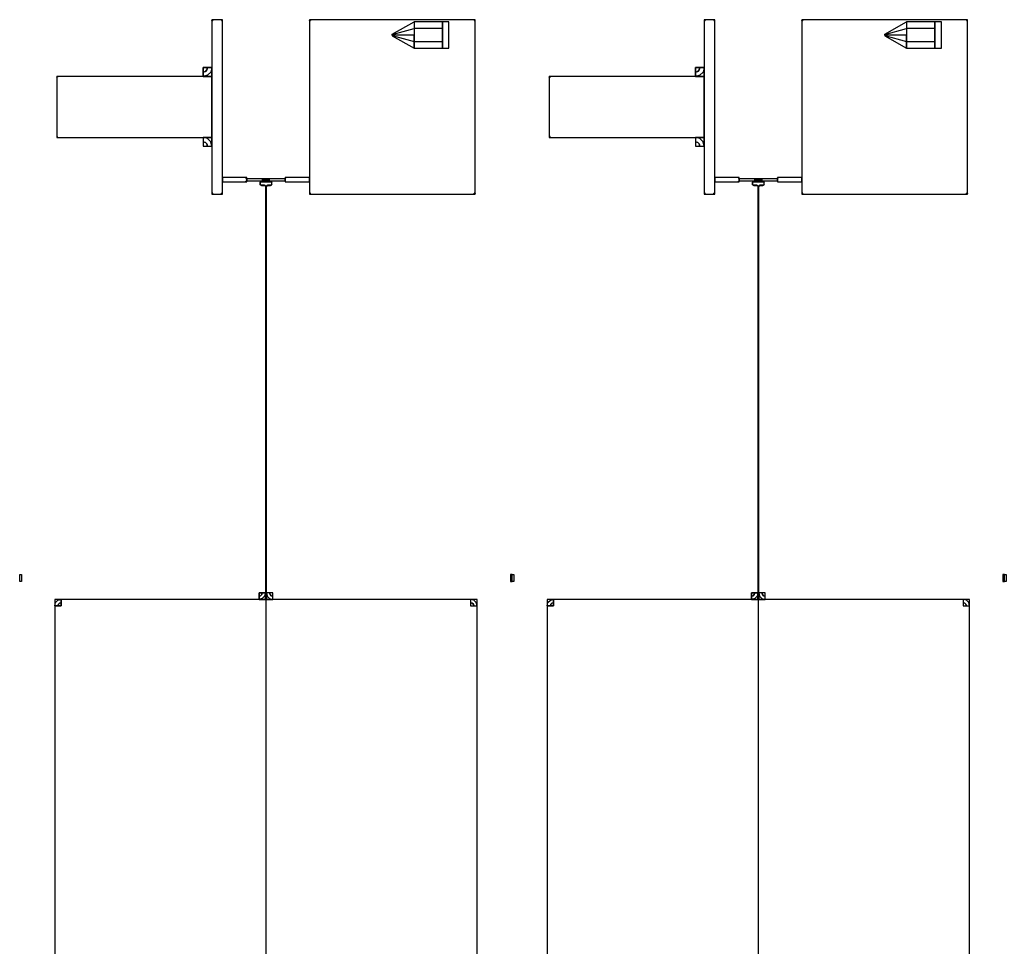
# Model space of a CAD drawing. Extents: x -50899 to 50899, y -48295 to 50898.
# Drawn here: x -36725 to -25405, y 13082 to 23726 of the extents above; entities that cross this region are included whole.
import ezdxf

# ---------------------------------------------------------------- set-up
doc = ezdxf.new("R2010")
doc.units = 0
doc.layers.add('GAP', color=1, linetype='continuous')
doc.layers.add('PIN', color=3, linetype='continuous')

# ---------------------------------------------------------------- blocks, each defined once
blk = doc.blocks.new('C1A')
at = {"layer": 'GAP'}
for points in [[(-100, 41431), (-100, 41511), (-80, 41511), (-80, 41431), (-100, 41431)], [(5550, 41431), (5550, 41511), (5530, 41511), (5530, 41431), (5550, 41431)]]:
    blk.add_lwpolyline(points, dxfattribs=at)
blk = doc.blocks.new('C1AGAP')
for points in [[(2225, 47876), (2105, 47876), (2105, 45876), (2225, 45876), (2225, 47876)], [(2105, 47876), (2105, 47866), (2115, 47866), (2115, 47876), (2105, 47876)], [(2105, 47866), (2106, 47871), (2110, 47875), (2115, 47876), (2115, 47871), (2112, 47870), (2111, 47868), (2110, 47866), (2105, 47866)], [(2110, 47866), (2111, 47868), (2112, 47870), (2115, 47871), (2115, 47866), (2115, 47866), (2115, 47866), (2115, 47866), (2110, 47866)], [(2215, 47876), (2215, 47866), (2225, 47866), (2225, 47876), (2215, 47876)], [(2225, 47866), (2224, 47871), (2220, 47875), (2215, 47876), (2215, 47871), (2218, 47870), (2219, 47868), (2220, 47866), (2225, 47866)], [(2220, 47866), (2219, 47868), (2218, 47870), (2215, 47871), (2215, 47866), (2215, 47866), (2215, 47866), (2215, 47866), (2220, 47866)], [(3225, 45876), (5125, 45876), (5125, 47876), (3225, 47876), (3225, 45876)], [(3225, 47876), (3225, 47866), (3235, 47866), (3235, 47876), (3225, 47876)], [(3225, 47866), (3226, 47871), (3230, 47875), (3235, 47876), (3235, 47871), (3232, 47870), (3231, 47868), (3230, 47866), (3225, 47866)], [(3230, 47866), (3231, 47868), (3232, 47870), (3235, 47871), (3235, 47866), (3235, 47866), (3235, 47866), (3235, 47866), (3230, 47866)], [(4425, 47700), (4175, 47700), (4175, 47710), (4425, 47850), (4425, 47700)], [(4425, 47700), (4175, 47700), (4175, 47710), (4425, 47850), (4425, 47700)], [(4750, 47850), (4425, 47850), (4425, 47550), (4750, 47550), (4750, 47850)], [(4750, 47850), (4425, 47850), (4425, 47550), (4750, 47550), (4750, 47850)], [(4825, 47850), (4750, 47850), (4750, 47550), (4825, 47550), (4825, 47850)], [(4825, 47850), (4750, 47850), (4750, 47550), (4825, 47550), (4825, 47850)], [(5115, 47876), (5115, 47866), (5125, 47866), (5125, 47876), (5115, 47876)], [(5125, 47866), (5124, 47871), (5120, 47875), (5115, 47876), (5115, 47871), (5118, 47870), (5119, 47868), (5120, 47866), (5125, 47866)], [(5120, 47866), (5119, 47868), (5118, 47870), (5115, 47871), (5115, 47866), (5115, 47866), (5115, 47866), (5115, 47866), (5120, 47866)], [(4425, 47700), (4175, 47700), (4175, 47690), (4425, 47550), (4425, 47700)], [(4425, 47700), (4175, 47700), (4175, 47690), (4425, 47550), (4425, 47700)], [(2105, 47226), (2105, 47326), (2005, 47326), (2005, 47226), (2105, 47226)], [(2105, 47326), (2092, 47276), (2055, 47239), (2005, 47226), (2005, 47276), (2030, 47283), (2048, 47301), (2055, 47326), (2105, 47326)], [(2055, 47326), (2048, 47301), (2030, 47283), (2005, 47276), (2005, 47326), (2005, 47326), (2005, 47326), (2005, 47326), (2055, 47326)], [(2105, 47226), (325, 47226), (325, 46526), (2105, 46526), (2105, 47226)], [(325, 47226), (325, 47216), (335, 47216), (335, 47226), (325, 47226)], [(325, 47216), (326, 47221), (330, 47225), (335, 47226), (335, 47221), (332, 47220), (331, 47218), (330, 47216), (325, 47216)], [(330, 47216), (331, 47218), (332, 47220), (335, 47221), (335, 47216), (335, 47216), (335, 47216), (335, 47216), (330, 47216)], [(335, 46526), (335, 46536), (325, 46536), (325, 46526), (335, 46526)], [(325, 46536), (326, 46531), (330, 46527), (335, 46526), (335, 46531), (332, 46532), (331, 46534), (330, 46536), (325, 46536)], [(330, 46536), (331, 46534), (332, 46532), (335, 46531), (335, 46536), (335, 46536), (335, 46536), (335, 46536), (330, 46536)], [(2005, 46526), (2005, 46426), (2105, 46426), (2105, 46526), (2005, 46526)], [(2105, 46426), (2092, 46476), (2055, 46513), (2005, 46526), (2005, 46476), (2030, 46469), (2048, 46451), (2055, 46426), (2105, 46426)], [(2055, 46426), (2048, 46451), (2030, 46469), (2005, 46476), (2005, 46426), (2005, 46426), (2005, 46426), (2005, 46426), (2055, 46426)], [(2230, 46064), (2230, 46069), (2225, 46069), (2225, 46064), (2230, 46064)], [(2225, 46069), (2226, 46066), (2228, 46065), (2230, 46064), (2230, 46066), (2229, 46067), (2228, 46068), (2228, 46069), (2225, 46069)], [(2506, 46064), (2225, 46064), (2225, 46014), (2506, 46014), (2506, 46064)], [(2225, 46014), (2225, 46009), (2230, 46009), (2230, 46014), (2225, 46014)], [(2225, 46009), (2226, 46012), (2228, 46013), (2230, 46014), (2230, 46012), (2229, 46011), (2228, 46010), (2228, 46009), (2225, 46009)], [(2228, 46069), (2228, 46068), (2229, 46067), (2230, 46066), (2230, 46069), (2230, 46069), (2230, 46069), (2230, 46069), (2228, 46069)], [(2228, 46009), (2228, 46010), (2229, 46011), (2230, 46012), (2230, 46009), (2230, 46009), (2230, 46009), (2230, 46009), (2228, 46009)], [(2496, 46064), (2496, 46054), (2506, 46054), (2506, 46064), (2496, 46064)], [(2506, 46054), (2504, 46059), (2500, 46063), (2496, 46064), (2496, 46059), (2498, 46058), (2500, 46056), (2500, 46054), (2506, 46054)], [(2500, 46054), (2500, 46056), (2498, 46058), (2496, 46059), (2496, 46054), (2496, 46054), (2496, 46054), (2496, 46054), (2500, 46054)], [(2506, 46014), (2506, 46024), (2496, 46024), (2496, 46014), (2506, 46014)], [(2506, 46024), (2504, 46019), (2500, 46015), (2496, 46014), (2496, 46019), (2498, 46020), (2500, 46022), (2500, 46024), (2506, 46024)], [(2500, 46024), (2500, 46022), (2498, 46020), (2496, 46019), (2496, 46024), (2496, 46024), (2496, 46024), (2496, 46024), (2500, 46024)], [(2510, 46050), (2510, 46055), (2506, 46055), (2506, 46050), (2510, 46050)], [(2506, 46055), (2506, 46052), (2508, 46051), (2510, 46050), (2510, 46052), (2509, 46053), (2508, 46054), (2508, 46055), (2506, 46055)], [(2706, 46050), (2506, 46050), (2506, 46028), (2706, 46028), (2706, 46050)], [(2506, 46028), (2506, 46023), (2510, 46023), (2510, 46028), (2506, 46028)], [(2506, 46023), (2506, 46026), (2508, 46027), (2510, 46028), (2510, 46026), (2509, 46025), (2508, 46024), (2508, 46023), (2506, 46023)], [(2508, 46055), (2508, 46054), (2509, 46053), (2510, 46052), (2510, 46055), (2510, 46055), (2510, 46055), (2510, 46055), (2508, 46055)], [(2508, 46023), (2508, 46024), (2509, 46025), (2510, 46026), (2510, 46023), (2510, 46023), (2510, 46023), (2510, 46023), (2508, 46023)], [(2657, 46003), (2659, 46012), (2665, 46018), (2674, 46020), (2674, 46018), (2666, 46016), (2661, 46011), (2659, 46003), (2657, 46003)], [(2660, 45990), (2660, 46003), (2657, 46003), (2657, 45990), (2660, 45990)], [(2674, 45974), (2665, 45976), (2659, 45982), (2657, 45990), (2659, 45990), (2661, 45983), (2666, 45977), (2674, 45975), (2674, 45974)], [(2659, 46003), (2661, 46011), (2666, 46016), (2674, 46018), (2674, 46017), (2667, 46015), (2662, 46010), (2660, 46003), (2659, 46003)], [(2674, 45975), (2666, 45977), (2661, 45983), (2659, 45990), (2660, 45990), (2662, 45984), (2667, 45979), (2674, 45977), (2674, 45975)], [(2674, 46017), (2777, 46017), (2777, 46020), (2674, 46020), (2674, 46017)], [(2707, 45977), (2674, 45977), (2674, 45974), (2707, 45974), (2707, 45977)], [(2686, 46050), (2686, 46028), (2685, 46028), (2685, 46050), (2686, 46050)], [(2686, 46050), (2686, 46050), (2764, 46050), (2764, 46050), (2686, 46050)], [(2686, 46028), (2686, 46028), (2764, 46028), (2764, 46028), (2686, 46028)], [(2700, 46046), (2696, 46046), (2696, 46032), (2700, 46032), (2700, 46046)], [(2706, 46042), (2700, 46042), (2700, 46036), (2706, 46036), (2706, 46042)], [(2724, 45960), (2721, 45969), (2715, 45975), (2707, 45977), (2707, 45975), (2715, 45973), (2720, 45968), (2722, 45960), (2724, 45960)], [(2722, 45960), (2720, 45968), (2715, 45973), (2707, 45975), (2707, 45974), (2714, 45972), (2719, 45967), (2721, 45960), (2722, 45960)], [(2709, 46046), (2709, 46046), (2741, 46046), (2741, 46046), (2709, 46046)], [(2710, 46046), (2710, 46032), (2709, 46032), (2709, 46046), (2710, 46046)], [(2709, 46032), (2709, 46032), (2741, 46032), (2741, 46032), (2709, 46032)], [(2721, 46050), (2721, 46050), (2729, 46050), (2729, 46050), (2721, 46050)], [(2721, 46050), (2723, 46050), (2723, 46050), (2721, 46050), (2721, 46050)], [(2721, 46046), (2721, 46046), (2729, 46046), (2729, 46046), (2721, 46046)], [(2721, 46046), (2723, 46046), (2723, 46046), (2721, 46046), (2721, 46046)], [(2721, 46032), (2721, 46032), (2729, 46032), (2729, 46032), (2721, 46032)], [(2721, 46032), (2723, 46032), (2723, 46032), (2721, 46032), (2721, 46032)], [(2721, 46028), (2721, 46028), (2729, 46028), (2729, 46028), (2721, 46028)], [(2721, 46028), (2723, 46028), (2723, 46028), (2721, 46028), (2721, 46028)], [(2730, 41225), (2730, 45960), (2721, 45960), (2721, 41225), (2730, 41225)], [(2723, 46050), (2726, 46048), (2726, 46049), (2723, 46050), (2723, 46050)], [(2723, 46046), (2726, 46048), (2726, 46047), (2723, 46046), (2723, 46046)], [(2723, 46032), (2726, 46030), (2726, 46031), (2723, 46032), (2723, 46032)], [(2723, 46028), (2726, 46030), (2726, 46029), (2723, 46028), (2723, 46028)], [(2726, 46048), (2727, 46048), (2727, 46049), (2726, 46049), (2726, 46048)], [(2726, 46048), (2727, 46048), (2727, 46047), (2726, 46047), (2726, 46048)], [(2726, 46030), (2727, 46030), (2727, 46031), (2726, 46031), (2726, 46030)], [(2726, 46030), (2727, 46030), (2727, 46029), (2726, 46029), (2726, 46030)], [(2727, 46049), (2729, 46050), (2729, 46050), (2727, 46049), (2727, 46049)], [(2727, 46047), (2727, 46047), (2727, 46049), (2727, 46049), (2727, 46047)], [(2727, 46047), (2729, 46046), (2729, 46046), (2727, 46047), (2727, 46047)], [(2727, 46031), (2729, 46032), (2729, 46032), (2727, 46031), (2727, 46031)], [(2727, 46029), (2727, 46029), (2727, 46031), (2727, 46031), (2727, 46029)], [(2727, 46029), (2729, 46028), (2729, 46028), (2727, 46029), (2727, 46029)], [(2727, 45960), (2729, 45969), (2735, 45975), (2743, 45977), (2743, 45975), (2736, 45973), (2730, 45968), (2728, 45960), (2727, 45960)], [(2728, 45960), (2730, 45968), (2736, 45973), (2743, 45975), (2743, 45974), (2736, 45972), (2731, 45967), (2730, 45960), (2728, 45960)], [(2740, 46046), (2740, 46032), (2741, 46032), (2741, 46046), (2740, 46046)], [(2743, 45974), (2777, 45974), (2777, 45977), (2743, 45977), (2743, 45974)], [(2744, 46028), (2944, 46028), (2944, 46050), (2744, 46050), (2744, 46028)], [(2744, 46036), (2750, 46036), (2750, 46042), (2744, 46042), (2744, 46036)], [(2750, 46032), (2754, 46032), (2754, 46046), (2750, 46046), (2750, 46032)], [(2764, 46050), (2764, 46028), (2765, 46028), (2765, 46050), (2764, 46050)], [(2793, 46003), (2791, 46012), (2785, 46018), (2777, 46020), (2777, 46018), (2784, 46016), (2789, 46011), (2792, 46003), (2793, 46003)], [(2792, 46003), (2789, 46011), (2784, 46016), (2777, 46018), (2777, 46017), (2783, 46015), (2788, 46010), (2790, 46003), (2792, 46003)], [(2777, 45974), (2785, 45976), (2791, 45982), (2793, 45990), (2792, 45990), (2789, 45983), (2784, 45977), (2777, 45975), (2777, 45974)], [(2777, 45975), (2784, 45977), (2789, 45983), (2792, 45990), (2790, 45990), (2788, 45984), (2783, 45979), (2777, 45977), (2777, 45975)], [(2793, 45990), (2793, 46003), (2790, 46003), (2790, 45990), (2793, 45990)], [(2944, 46050), (2944, 46055), (2940, 46055), (2940, 46050), (2944, 46050)], [(2944, 46055), (2944, 46052), (2942, 46051), (2940, 46050), (2940, 46052), (2941, 46053), (2942, 46054), (2942, 46055), (2944, 46055)], [(2942, 46055), (2942, 46054), (2941, 46053), (2940, 46052), (2940, 46055), (2940, 46055), (2940, 46055), (2940, 46055), (2942, 46055)], [(2940, 46028), (2940, 46023), (2944, 46023), (2944, 46028), (2940, 46028)], [(2944, 46023), (2944, 46026), (2942, 46027), (2940, 46028), (2940, 46026), (2941, 46025), (2942, 46024), (2942, 46023), (2944, 46023)], [(2942, 46023), (2942, 46024), (2941, 46025), (2940, 46026), (2940, 46023), (2940, 46023), (2940, 46023), (2940, 46023), (2942, 46023)], [(2944, 46014), (3225, 46014), (3225, 46064), (2944, 46064), (2944, 46014)], [(2944, 46064), (2944, 46059), (2950, 46059), (2950, 46064), (2944, 46064)], [(2944, 46059), (2945, 46062), (2947, 46063), (2950, 46064), (2950, 46062), (2948, 46061), (2947, 46060), (2947, 46059), (2944, 46059)], [(2950, 46014), (2950, 46019), (2944, 46019), (2944, 46014), (2950, 46014)], [(2944, 46019), (2945, 46016), (2947, 46015), (2950, 46014), (2950, 46016), (2948, 46017), (2947, 46018), (2947, 46019), (2944, 46019)], [(2947, 46059), (2947, 46060), (2948, 46061), (2950, 46062), (2950, 46059), (2950, 46059), (2950, 46059), (2950, 46059), (2947, 46059)], [(2947, 46019), (2947, 46018), (2948, 46017), (2950, 46016), (2950, 46019), (2950, 46019), (2950, 46019), (2950, 46019), (2947, 46019)], [(3225, 46064), (3225, 46069), (3220, 46069), (3220, 46064), (3225, 46064)], [(3225, 46069), (3224, 46066), (3222, 46065), (3220, 46064), (3220, 46066), (3221, 46067), (3222, 46068), (3222, 46069), (3225, 46069)], [(3222, 46069), (3222, 46068), (3221, 46067), (3220, 46066), (3220, 46069), (3220, 46069), (3220, 46069), (3220, 46069), (3222, 46069)], [(3220, 46014), (3220, 46009), (3225, 46009), (3225, 46014), (3220, 46014)], [(3225, 46009), (3224, 46012), (3222, 46013), (3220, 46014), (3220, 46012), (3221, 46011), (3222, 46010), (3222, 46009), (3225, 46009)], [(3222, 46009), (3222, 46010), (3221, 46011), (3220, 46012), (3220, 46009), (3220, 46009), (3220, 46009), (3220, 46009), (3222, 46009)], [(2115, 45876), (2115, 45886), (2105, 45886), (2105, 45876), (2115, 45876)], [(2105, 45886), (2106, 45881), (2110, 45877), (2115, 45876), (2115, 45881), (2112, 45882), (2111, 45884), (2110, 45886), (2105, 45886)], [(2110, 45886), (2111, 45884), (2112, 45882), (2115, 45881), (2115, 45886), (2115, 45886), (2115, 45886), (2115, 45886), (2110, 45886)], [(2225, 45876), (2225, 45886), (2215, 45886), (2215, 45876), (2225, 45876)], [(2225, 45886), (2224, 45881), (2220, 45877), (2215, 45876), (2215, 45881), (2218, 45882), (2219, 45884), (2220, 45886), (2225, 45886)], [(2220, 45886), (2219, 45884), (2218, 45882), (2215, 45881), (2215, 45886), (2215, 45886), (2215, 45886), (2215, 45886), (2220, 45886)], [(3235, 45876), (3235, 45886), (3225, 45886), (3225, 45876), (3235, 45876)], [(3225, 45886), (3226, 45881), (3230, 45877), (3235, 45876), (3235, 45881), (3232, 45882), (3231, 45884), (3230, 45886), (3225, 45886)], [(3230, 45886), (3231, 45884), (3232, 45882), (3235, 45881), (3235, 45886), (3235, 45886), (3235, 45886), (3235, 45886), (3230, 45886)], [(5125, 45876), (5125, 45886), (5115, 45886), (5115, 45876), (5125, 45876)], [(5125, 45886), (5124, 45881), (5120, 45877), (5115, 45876), (5115, 45881), (5118, 45882), (5119, 45884), (5120, 45886), (5125, 45886)], [(5120, 45886), (5119, 45884), (5118, 45882), (5115, 45881), (5115, 45886), (5115, 45886), (5115, 45886), (5115, 45886), (5120, 45886)], [(5149, 35125), (5149, 41225), (301, 41225), (301, 35125), (5149, 35125)], [(301, 41225), (301, 41150), (376, 41150), (376, 41225), (301, 41225)], [(301, 41150), (311, 41187), (339, 41215), (376, 41225), (376, 41187), (357, 41182), (344, 41168), (339, 41150), (301, 41150)], [(2721, 41225), (2721, 41300), (2646, 41300), (2646, 41225), (2721, 41225)], [(2721, 41300), (2710, 41262), (2683, 41235), (2646, 41225), (2646, 41262), (2664, 41267), (2678, 41281), (2683, 41300), (2721, 41300)], [(2683, 41300), (2678, 41281), (2664, 41267), (2646, 41262), (2646, 41300), (2646, 41300), (2646, 41300), (2646, 41300), (2683, 41300)], [(2805, 41225), (2805, 41300), (2730, 41300), (2730, 41225), (2805, 41225)], [(2730, 41300), (2740, 41262), (2767, 41235), (2805, 41225), (2805, 41262), (2786, 41267), (2772, 41281), (2767, 41300), (2730, 41300)], [(2767, 41300), (2772, 41281), (2786, 41267), (2805, 41262), (2805, 41300), (2805, 41300), (2805, 41300), (2805, 41300), (2767, 41300)], [(5074, 41225), (5074, 41150), (5149, 41150), (5149, 41225), (5074, 41225)], [(5149, 41150), (5139, 41187), (5112, 41215), (5074, 41225), (5074, 41187), (5093, 41182), (5106, 41168), (5112, 41150), (5149, 41150)], [(339, 41150), (344, 41168), (357, 41182), (376, 41187), (376, 41150), (376, 41150), (376, 41150), (376, 41150), (339, 41150)], [(5112, 41150), (5106, 41168), (5093, 41182), (5074, 41187), (5074, 41150), (5074, 41150), (5074, 41150), (5074, 41150), (5112, 41150)]]:
    blk.add_lwpolyline(points)
blk = doc.blocks.new('C1APIN')
for points in [[(2110, 47866), (2111, 47868), (2112, 47870), (2115, 47871), (2115, 47871), (2112, 47870), (2111, 47868), (2110, 47866), (2110, 47866)], [(2110, 47866), (2111, 47868), (2112, 47870), (2115, 47871), (2115, 47871), (2112, 47870), (2111, 47868), (2110, 47866), (2110, 47866)], [(2220, 47866), (2219, 47868), (2218, 47870), (2215, 47871), (2215, 47871), (2218, 47870), (2219, 47868), (2220, 47866), (2220, 47866)], [(2220, 47866), (2219, 47868), (2218, 47870), (2215, 47871), (2215, 47871), (2218, 47870), (2219, 47868), (2220, 47866), (2220, 47866)], [(3230, 47866), (3231, 47868), (3232, 47870), (3235, 47871), (3235, 47871), (3232, 47870), (3231, 47868), (3230, 47866), (3230, 47866)], [(3230, 47866), (3231, 47868), (3232, 47870), (3235, 47871), (3235, 47871), (3232, 47870), (3231, 47868), (3230, 47866), (3230, 47866)], [(4425, 47700), (4175, 47700), (4175, 47705), (4425, 47775), (4425, 47700)], [(4425, 47700), (4175, 47700), (4175, 47705), (4425, 47775), (4425, 47700)], [(4750, 47775), (4425, 47775), (4425, 47625), (4750, 47625), (4750, 47775)], [(4750, 47775), (4425, 47775), (4425, 47625), (4750, 47625), (4750, 47775)], [(5120, 47866), (5119, 47868), (5118, 47870), (5115, 47871), (5115, 47871), (5118, 47870), (5119, 47868), (5120, 47866), (5120, 47866)], [(5120, 47866), (5119, 47868), (5118, 47870), (5115, 47871), (5115, 47871), (5118, 47870), (5119, 47868), (5120, 47866), (5120, 47866)], [(4425, 47700), (4175, 47700), (4175, 47695), (4425, 47625), (4425, 47700)], [(4425, 47700), (4175, 47700), (4175, 47695), (4425, 47625), (4425, 47700)], [(2055, 47326), (2048, 47301), (2030, 47283), (2005, 47276), (2005, 47276), (2030, 47283), (2048, 47301), (2055, 47326), (2055, 47326)], [(2055, 47326), (2048, 47301), (2030, 47283), (2005, 47276), (2005, 47276), (2030, 47283), (2048, 47301), (2055, 47326), (2055, 47326)], [(330, 47216), (331, 47218), (332, 47220), (335, 47221), (335, 47221), (332, 47220), (331, 47218), (330, 47216), (330, 47216)], [(330, 47216), (331, 47218), (332, 47220), (335, 47221), (335, 47221), (332, 47220), (331, 47218), (330, 47216), (330, 47216)], [(330, 46536), (331, 46534), (332, 46532), (335, 46531), (335, 46531), (332, 46532), (331, 46534), (330, 46536), (330, 46536)], [(330, 46536), (331, 46534), (332, 46532), (335, 46531), (335, 46531), (332, 46532), (331, 46534), (330, 46536), (330, 46536)], [(2055, 46426), (2048, 46451), (2030, 46469), (2005, 46476), (2005, 46476), (2030, 46469), (2048, 46451), (2055, 46426), (2055, 46426)], [(2055, 46426), (2048, 46451), (2030, 46469), (2005, 46476), (2005, 46476), (2030, 46469), (2048, 46451), (2055, 46426), (2055, 46426)], [(2228, 46069), (2228, 46068), (2229, 46067), (2230, 46066), (2230, 46066), (2229, 46067), (2228, 46068), (2228, 46069), (2228, 46069)], [(2228, 46069), (2228, 46068), (2229, 46067), (2230, 46066), (2230, 46066), (2229, 46067), (2228, 46068), (2228, 46069), (2228, 46069)], [(2228, 46009), (2228, 46010), (2229, 46011), (2230, 46012), (2230, 46012), (2229, 46011), (2228, 46010), (2228, 46009), (2228, 46009)], [(2228, 46009), (2228, 46010), (2229, 46011), (2230, 46012), (2230, 46012), (2229, 46011), (2228, 46010), (2228, 46009), (2228, 46009)], [(2500, 46054), (2500, 46056), (2498, 46058), (2496, 46059), (2496, 46059), (2498, 46058), (2500, 46056), (2500, 46054), (2500, 46054)], [(2500, 46054), (2500, 46056), (2498, 46058), (2496, 46059), (2496, 46059), (2498, 46058), (2500, 46056), (2500, 46054), (2500, 46054)], [(2500, 46024), (2500, 46022), (2498, 46020), (2496, 46019), (2496, 46019), (2498, 46020), (2500, 46022), (2500, 46024), (2500, 46024)], [(2500, 46024), (2500, 46022), (2498, 46020), (2496, 46019), (2496, 46019), (2498, 46020), (2500, 46022), (2500, 46024), (2500, 46024)], [(2508, 46055), (2508, 46054), (2509, 46053), (2510, 46052), (2510, 46052), (2509, 46053), (2508, 46054), (2508, 46055), (2508, 46055)], [(2508, 46055), (2508, 46054), (2509, 46053), (2510, 46052), (2510, 46052), (2509, 46053), (2508, 46054), (2508, 46055), (2508, 46055)], [(2508, 46023), (2508, 46024), (2509, 46025), (2510, 46026), (2510, 46026), (2509, 46025), (2508, 46024), (2508, 46023), (2508, 46023)], [(2508, 46023), (2508, 46024), (2509, 46025), (2510, 46026), (2510, 46026), (2509, 46025), (2508, 46024), (2508, 46023), (2508, 46023)], [(2659, 46003), (2661, 46011), (2666, 46016), (2674, 46018), (2674, 46018), (2666, 46016), (2661, 46011), (2659, 46003), (2659, 46003)], [(2659, 46003), (2661, 46011), (2666, 46016), (2674, 46018), (2674, 46018), (2666, 46016), (2661, 46011), (2659, 46003), (2659, 46003)], [(2674, 45975), (2666, 45977), (2661, 45983), (2659, 45990), (2659, 45990), (2661, 45983), (2666, 45977), (2674, 45975), (2674, 45975)], [(2674, 45975), (2666, 45977), (2661, 45983), (2659, 45990), (2659, 45990), (2661, 45983), (2666, 45977), (2674, 45975), (2674, 45975)], [(2709, 46050), (2709, 46028), (2686, 46028), (2686, 46050), (2709, 46050)], [(2722, 45960), (2720, 45968), (2715, 45973), (2707, 45975), (2707, 45975), (2715, 45973), (2720, 45968), (2722, 45960), (2722, 45960)], [(2722, 45960), (2720, 45968), (2715, 45973), (2707, 45975), (2707, 45975), (2715, 45973), (2720, 45968), (2722, 45960), (2722, 45960)], [(2709, 46050), (2709, 46046), (2741, 46046), (2741, 46050), (2709, 46050)], [(2709, 46032), (2709, 46028), (2741, 46028), (2741, 46032), (2709, 46032)], [(2721, 46050), (2721, 46046), (2729, 46046), (2729, 46050), (2721, 46050)], [(2721, 46046), (2723, 46046), (2723, 46050), (2721, 46050), (2721, 46046)], [(2721, 46032), (2721, 46028), (2729, 46028), (2729, 46032), (2721, 46032)], [(2721, 46028), (2723, 46028), (2723, 46032), (2721, 46032), (2721, 46028)], [(2723, 46048), (2726, 46048), (2726, 46048), (2723, 46050), (2723, 46048)], [(2723, 46048), (2726, 46048), (2726, 46048), (2723, 46046), (2723, 46048)], [(2723, 46030), (2726, 46030), (2726, 46030), (2723, 46032), (2723, 46030)], [(2723, 46030), (2726, 46030), (2726, 46030), (2723, 46028), (2723, 46030)], [(2727, 41225), (2727, 45960), (2724, 45960), (2724, 41225), (2727, 41225)], [(2726, 46048), (2727, 46048), (2727, 46048), (2726, 46048), (2726, 46048)], [(2726, 46030), (2727, 46030), (2727, 46030), (2726, 46030), (2726, 46030)], [(2727, 46048), (2729, 46048), (2729, 46050), (2727, 46049), (2727, 46048)], [(2727, 46048), (2729, 46048), (2729, 46046), (2727, 46047), (2727, 46048)], [(2727, 46030), (2729, 46030), (2729, 46032), (2727, 46031), (2727, 46030)], [(2727, 46030), (2729, 46030), (2729, 46028), (2727, 46029), (2727, 46030)], [(2728, 45960), (2730, 45968), (2736, 45973), (2743, 45975), (2743, 45975), (2736, 45973), (2730, 45968), (2728, 45960), (2728, 45960)], [(2728, 45960), (2730, 45968), (2736, 45973), (2743, 45975), (2743, 45975), (2736, 45973), (2730, 45968), (2728, 45960), (2728, 45960)], [(2741, 46050), (2741, 46028), (2764, 46028), (2764, 46050), (2741, 46050)], [(2792, 46003), (2789, 46011), (2784, 46016), (2777, 46018), (2777, 46018), (2784, 46016), (2789, 46011), (2792, 46003), (2792, 46003)], [(2792, 46003), (2789, 46011), (2784, 46016), (2777, 46018), (2777, 46018), (2784, 46016), (2789, 46011), (2792, 46003), (2792, 46003)], [(2777, 45975), (2784, 45977), (2789, 45983), (2792, 45990), (2792, 45990), (2789, 45983), (2784, 45977), (2777, 45975), (2777, 45975)], [(2777, 45975), (2784, 45977), (2789, 45983), (2792, 45990), (2792, 45990), (2789, 45983), (2784, 45977), (2777, 45975), (2777, 45975)], [(2942, 46055), (2942, 46054), (2941, 46053), (2940, 46052), (2940, 46052), (2941, 46053), (2942, 46054), (2942, 46055), (2942, 46055)], [(2942, 46055), (2942, 46054), (2941, 46053), (2940, 46052), (2940, 46052), (2941, 46053), (2942, 46054), (2942, 46055), (2942, 46055)], [(2942, 46023), (2942, 46024), (2941, 46025), (2940, 46026), (2940, 46026), (2941, 46025), (2942, 46024), (2942, 46023), (2942, 46023)], [(2942, 46023), (2942, 46024), (2941, 46025), (2940, 46026), (2940, 46026), (2941, 46025), (2942, 46024), (2942, 46023), (2942, 46023)], [(2947, 46059), (2947, 46060), (2948, 46061), (2950, 46062), (2950, 46062), (2948, 46061), (2947, 46060), (2947, 46059), (2947, 46059)], [(2947, 46059), (2947, 46060), (2948, 46061), (2950, 46062), (2950, 46062), (2948, 46061), (2947, 46060), (2947, 46059), (2947, 46059)], [(2947, 46019), (2947, 46018), (2948, 46017), (2950, 46016), (2950, 46016), (2948, 46017), (2947, 46018), (2947, 46019), (2947, 46019)], [(2947, 46019), (2947, 46018), (2948, 46017), (2950, 46016), (2950, 46016), (2948, 46017), (2947, 46018), (2947, 46019), (2947, 46019)], [(3222, 46069), (3222, 46068), (3221, 46067), (3220, 46066), (3220, 46066), (3221, 46067), (3222, 46068), (3222, 46069), (3222, 46069)], [(3222, 46069), (3222, 46068), (3221, 46067), (3220, 46066), (3220, 46066), (3221, 46067), (3222, 46068), (3222, 46069), (3222, 46069)], [(3222, 46009), (3222, 46010), (3221, 46011), (3220, 46012), (3220, 46012), (3221, 46011), (3222, 46010), (3222, 46009), (3222, 46009)], [(3222, 46009), (3222, 46010), (3221, 46011), (3220, 46012), (3220, 46012), (3221, 46011), (3222, 46010), (3222, 46009), (3222, 46009)], [(2110, 45886), (2111, 45884), (2112, 45882), (2115, 45881), (2115, 45881), (2112, 45882), (2111, 45884), (2110, 45886), (2110, 45886)], [(2110, 45886), (2111, 45884), (2112, 45882), (2115, 45881), (2115, 45881), (2112, 45882), (2111, 45884), (2110, 45886), (2110, 45886)], [(2220, 45886), (2219, 45884), (2218, 45882), (2215, 45881), (2215, 45881), (2218, 45882), (2219, 45884), (2220, 45886), (2220, 45886)], [(2220, 45886), (2219, 45884), (2218, 45882), (2215, 45881), (2215, 45881), (2218, 45882), (2219, 45884), (2220, 45886), (2220, 45886)], [(3230, 45886), (3231, 45884), (3232, 45882), (3235, 45881), (3235, 45881), (3232, 45882), (3231, 45884), (3230, 45886), (3230, 45886)], [(3230, 45886), (3231, 45884), (3232, 45882), (3235, 45881), (3235, 45881), (3232, 45882), (3231, 45884), (3230, 45886), (3230, 45886)], [(5120, 45886), (5119, 45884), (5118, 45882), (5115, 45881), (5115, 45881), (5118, 45882), (5119, 45884), (5120, 45886), (5120, 45886)], [(5120, 45886), (5119, 45884), (5118, 45882), (5115, 45881), (5115, 45881), (5118, 45882), (5119, 45884), (5120, 45886), (5120, 45886)], [(2683, 41300), (2678, 41281), (2664, 41267), (2646, 41262), (2646, 41262), (2664, 41267), (2678, 41281), (2683, 41300), (2683, 41300)], [(2683, 41300), (2678, 41281), (2664, 41267), (2646, 41262), (2646, 41262), (2664, 41267), (2678, 41281), (2683, 41300), (2683, 41300)], [(2727, 35125), (2727, 41225), (2724, 41225), (2724, 35125), (2727, 35125)], [(2767, 41300), (2772, 41281), (2786, 41267), (2805, 41262), (2805, 41262), (2786, 41267), (2772, 41281), (2767, 41300), (2767, 41300)], [(2767, 41300), (2772, 41281), (2786, 41267), (2805, 41262), (2805, 41262), (2786, 41267), (2772, 41281), (2767, 41300), (2767, 41300)], [(339, 41150), (344, 41168), (357, 41182), (376, 41187), (376, 41187), (357, 41182), (344, 41168), (339, 41150), (339, 41150)], [(339, 41150), (344, 41168), (357, 41182), (376, 41187), (376, 41187), (357, 41182), (344, 41168), (339, 41150), (339, 41150)], [(5112, 41150), (5106, 41168), (5093, 41182), (5074, 41187), (5074, 41187), (5093, 41182), (5106, 41168), (5112, 41150), (5112, 41150)], [(5112, 41150), (5106, 41168), (5093, 41182), (5074, 41187), (5074, 41187), (5093, 41182), (5106, 41168), (5112, 41150), (5112, 41150)]]:
    blk.add_lwpolyline(points)
blk = doc.blocks.new('C1B')
at = {"layer": 'GAP'}
for points in [[(-100, 41431), (-100, 41511), (-80, 41511), (-80, 41431), (-100, 41431)], [(5550, 41431), (5550, 41511), (5530, 41511), (5530, 41431), (5550, 41431)]]:
    blk.add_lwpolyline(points, dxfattribs=at)
blk = doc.blocks.new('C1BGAP')
for points in [[(2225, 47876), (2105, 47876), (2105, 45876), (2225, 45876), (2225, 47876)], [(2105, 47876), (2105, 47866), (2115, 47866), (2115, 47876), (2105, 47876)], [(2105, 47866), (2106, 47871), (2110, 47875), (2115, 47876), (2115, 47871), (2112, 47870), (2111, 47868), (2110, 47866), (2105, 47866)], [(2110, 47866), (2111, 47868), (2112, 47870), (2115, 47871), (2115, 47866), (2115, 47866), (2115, 47866), (2115, 47866), (2110, 47866)], [(2215, 47876), (2215, 47866), (2225, 47866), (2225, 47876), (2215, 47876)], [(2225, 47866), (2224, 47871), (2220, 47875), (2215, 47876), (2215, 47871), (2218, 47870), (2219, 47868), (2220, 47866), (2225, 47866)], [(2220, 47866), (2219, 47868), (2218, 47870), (2215, 47871), (2215, 47866), (2215, 47866), (2215, 47866), (2215, 47866), (2220, 47866)], [(3225, 45876), (5125, 45876), (5125, 47876), (3225, 47876), (3225, 45876)], [(3225, 47876), (3225, 47866), (3235, 47866), (3235, 47876), (3225, 47876)], [(3225, 47866), (3226, 47871), (3230, 47875), (3235, 47876), (3235, 47871), (3232, 47870), (3231, 47868), (3230, 47866), (3225, 47866)], [(3230, 47866), (3231, 47868), (3232, 47870), (3235, 47871), (3235, 47866), (3235, 47866), (3235, 47866), (3235, 47866), (3230, 47866)], [(4425, 47700), (4175, 47700), (4175, 47710), (4425, 47850), (4425, 47700)], [(4425, 47700), (4175, 47700), (4175, 47710), (4425, 47850), (4425, 47700)], [(4750, 47850), (4425, 47850), (4425, 47550), (4750, 47550), (4750, 47850)], [(4750, 47850), (4425, 47850), (4425, 47550), (4750, 47550), (4750, 47850)], [(4825, 47850), (4750, 47850), (4750, 47550), (4825, 47550), (4825, 47850)], [(4825, 47850), (4750, 47850), (4750, 47550), (4825, 47550), (4825, 47850)], [(5115, 47876), (5115, 47866), (5125, 47866), (5125, 47876), (5115, 47876)], [(5125, 47866), (5124, 47871), (5120, 47875), (5115, 47876), (5115, 47871), (5118, 47870), (5119, 47868), (5120, 47866), (5125, 47866)], [(5120, 47866), (5119, 47868), (5118, 47870), (5115, 47871), (5115, 47866), (5115, 47866), (5115, 47866), (5115, 47866), (5120, 47866)], [(4425, 47700), (4175, 47700), (4175, 47690), (4425, 47550), (4425, 47700)], [(4425, 47700), (4175, 47700), (4175, 47690), (4425, 47550), (4425, 47700)], [(2105, 47226), (2105, 47326), (2005, 47326), (2005, 47226), (2105, 47226)], [(2105, 47326), (2092, 47276), (2055, 47239), (2005, 47226), (2005, 47276), (2030, 47283), (2048, 47301), (2055, 47326), (2105, 47326)], [(2055, 47326), (2048, 47301), (2030, 47283), (2005, 47276), (2005, 47326), (2005, 47326), (2005, 47326), (2005, 47326), (2055, 47326)], [(2105, 47226), (325, 47226), (325, 46526), (2105, 46526), (2105, 47226)], [(325, 47226), (325, 47216), (335, 47216), (335, 47226), (325, 47226)], [(325, 47216), (326, 47221), (330, 47225), (335, 47226), (335, 47221), (332, 47220), (331, 47218), (330, 47216), (325, 47216)], [(330, 47216), (331, 47218), (332, 47220), (335, 47221), (335, 47216), (335, 47216), (335, 47216), (335, 47216), (330, 47216)], [(335, 46526), (335, 46536), (325, 46536), (325, 46526), (335, 46526)], [(325, 46536), (326, 46531), (330, 46527), (335, 46526), (335, 46531), (332, 46532), (331, 46534), (330, 46536), (325, 46536)], [(330, 46536), (331, 46534), (332, 46532), (335, 46531), (335, 46536), (335, 46536), (335, 46536), (335, 46536), (330, 46536)], [(2005, 46526), (2005, 46426), (2105, 46426), (2105, 46526), (2005, 46526)], [(2105, 46426), (2092, 46476), (2055, 46513), (2005, 46526), (2005, 46476), (2030, 46469), (2048, 46451), (2055, 46426), (2105, 46426)], [(2055, 46426), (2048, 46451), (2030, 46469), (2005, 46476), (2005, 46426), (2005, 46426), (2005, 46426), (2005, 46426), (2055, 46426)], [(2230, 46064), (2230, 46069), (2225, 46069), (2225, 46064), (2230, 46064)], [(2225, 46069), (2226, 46066), (2228, 46065), (2230, 46064), (2230, 46066), (2229, 46067), (2228, 46068), (2228, 46069), (2225, 46069)], [(2506, 46064), (2225, 46064), (2225, 46014), (2506, 46014), (2506, 46064)], [(2225, 46014), (2225, 46009), (2230, 46009), (2230, 46014), (2225, 46014)], [(2225, 46009), (2226, 46012), (2228, 46013), (2230, 46014), (2230, 46012), (2229, 46011), (2228, 46010), (2228, 46009), (2225, 46009)], [(2228, 46069), (2228, 46068), (2229, 46067), (2230, 46066), (2230, 46069), (2230, 46069), (2230, 46069), (2230, 46069), (2228, 46069)], [(2228, 46009), (2228, 46010), (2229, 46011), (2230, 46012), (2230, 46009), (2230, 46009), (2230, 46009), (2230, 46009), (2228, 46009)], [(2496, 46064), (2496, 46054), (2506, 46054), (2506, 46064), (2496, 46064)], [(2506, 46054), (2504, 46059), (2500, 46063), (2496, 46064), (2496, 46059), (2498, 46058), (2500, 46056), (2500, 46054), (2506, 46054)], [(2500, 46054), (2500, 46056), (2498, 46058), (2496, 46059), (2496, 46054), (2496, 46054), (2496, 46054), (2496, 46054), (2500, 46054)], [(2506, 46014), (2506, 46024), (2496, 46024), (2496, 46014), (2506, 46014)], [(2506, 46024), (2504, 46019), (2500, 46015), (2496, 46014), (2496, 46019), (2498, 46020), (2500, 46022), (2500, 46024), (2506, 46024)], [(2500, 46024), (2500, 46022), (2498, 46020), (2496, 46019), (2496, 46024), (2496, 46024), (2496, 46024), (2496, 46024), (2500, 46024)], [(2510, 46050), (2510, 46055), (2506, 46055), (2506, 46050), (2510, 46050)], [(2506, 46055), (2506, 46052), (2508, 46051), (2510, 46050), (2510, 46052), (2509, 46053), (2508, 46054), (2508, 46055), (2506, 46055)], [(2706, 46050), (2506, 46050), (2506, 46028), (2706, 46028), (2706, 46050)], [(2506, 46028), (2506, 46023), (2510, 46023), (2510, 46028), (2506, 46028)], [(2506, 46023), (2506, 46026), (2508, 46027), (2510, 46028), (2510, 46026), (2509, 46025), (2508, 46024), (2508, 46023), (2506, 46023)], [(2508, 46055), (2508, 46054), (2509, 46053), (2510, 46052), (2510, 46055), (2510, 46055), (2510, 46055), (2510, 46055), (2508, 46055)], [(2508, 46023), (2508, 46024), (2509, 46025), (2510, 46026), (2510, 46023), (2510, 46023), (2510, 46023), (2510, 46023), (2508, 46023)], [(2657, 46003), (2659, 46012), (2665, 46018), (2674, 46020), (2674, 46018), (2666, 46016), (2661, 46011), (2659, 46003), (2657, 46003)], [(2660, 45990), (2660, 46003), (2657, 46003), (2657, 45990), (2660, 45990)], [(2674, 45974), (2665, 45976), (2659, 45982), (2657, 45990), (2659, 45990), (2661, 45983), (2666, 45977), (2674, 45975), (2674, 45974)], [(2659, 46003), (2661, 46011), (2666, 46016), (2674, 46018), (2674, 46017), (2667, 46015), (2662, 46010), (2660, 46003), (2659, 46003)], [(2674, 45975), (2666, 45977), (2661, 45983), (2659, 45990), (2660, 45990), (2662, 45984), (2667, 45979), (2674, 45977), (2674, 45975)], [(2674, 46017), (2777, 46017), (2777, 46020), (2674, 46020), (2674, 46017)], [(2707, 45977), (2674, 45977), (2674, 45974), (2707, 45974), (2707, 45977)], [(2686, 46050), (2686, 46028), (2685, 46028), (2685, 46050), (2686, 46050)], [(2686, 46050), (2686, 46050), (2764, 46050), (2764, 46050), (2686, 46050)], [(2686, 46028), (2686, 46028), (2764, 46028), (2764, 46028), (2686, 46028)], [(2700, 46046), (2696, 46046), (2696, 46032), (2700, 46032), (2700, 46046)], [(2706, 46042), (2700, 46042), (2700, 46036), (2706, 46036), (2706, 46042)], [(2724, 45960), (2721, 45969), (2715, 45975), (2707, 45977), (2707, 45975), (2715, 45973), (2720, 45968), (2722, 45960), (2724, 45960)], [(2722, 45960), (2720, 45968), (2715, 45973), (2707, 45975), (2707, 45974), (2714, 45972), (2719, 45967), (2721, 45960), (2722, 45960)], [(2709, 46046), (2709, 46046), (2741, 46046), (2741, 46046), (2709, 46046)], [(2710, 46046), (2710, 46032), (2709, 46032), (2709, 46046), (2710, 46046)], [(2709, 46032), (2709, 46032), (2741, 46032), (2741, 46032), (2709, 46032)], [(2721, 46050), (2721, 46050), (2729, 46050), (2729, 46050), (2721, 46050)], [(2721, 46050), (2723, 46050), (2723, 46050), (2721, 46050), (2721, 46050)], [(2721, 46046), (2721, 46046), (2729, 46046), (2729, 46046), (2721, 46046)], [(2721, 46046), (2723, 46046), (2723, 46046), (2721, 46046), (2721, 46046)], [(2721, 46032), (2721, 46032), (2729, 46032), (2729, 46032), (2721, 46032)], [(2721, 46032), (2723, 46032), (2723, 46032), (2721, 46032), (2721, 46032)], [(2721, 46028), (2721, 46028), (2729, 46028), (2729, 46028), (2721, 46028)], [(2721, 46028), (2723, 46028), (2723, 46028), (2721, 46028), (2721, 46028)], [(2730, 41225), (2730, 45960), (2721, 45960), (2721, 41225), (2730, 41225)], [(2723, 46050), (2726, 46048), (2726, 46049), (2723, 46050), (2723, 46050)], [(2723, 46046), (2726, 46048), (2726, 46047), (2723, 46046), (2723, 46046)], [(2723, 46032), (2726, 46030), (2726, 46031), (2723, 46032), (2723, 46032)], [(2723, 46028), (2726, 46030), (2726, 46029), (2723, 46028), (2723, 46028)], [(2726, 46048), (2727, 46048), (2727, 46049), (2726, 46049), (2726, 46048)], [(2726, 46048), (2727, 46048), (2727, 46047), (2726, 46047), (2726, 46048)], [(2726, 46030), (2727, 46030), (2727, 46031), (2726, 46031), (2726, 46030)], [(2726, 46030), (2727, 46030), (2727, 46029), (2726, 46029), (2726, 46030)], [(2727, 46049), (2729, 46050), (2729, 46050), (2727, 46049), (2727, 46049)], [(2727, 46047), (2727, 46047), (2727, 46049), (2727, 46049), (2727, 46047)], [(2727, 46047), (2729, 46046), (2729, 46046), (2727, 46047), (2727, 46047)], [(2727, 46031), (2729, 46032), (2729, 46032), (2727, 46031), (2727, 46031)], [(2727, 46029), (2727, 46029), (2727, 46031), (2727, 46031), (2727, 46029)], [(2727, 46029), (2729, 46028), (2729, 46028), (2727, 46029), (2727, 46029)], [(2727, 45960), (2729, 45969), (2735, 45975), (2743, 45977), (2743, 45975), (2736, 45973), (2730, 45968), (2728, 45960), (2727, 45960)], [(2728, 45960), (2730, 45968), (2736, 45973), (2743, 45975), (2743, 45974), (2736, 45972), (2731, 45967), (2730, 45960), (2728, 45960)], [(2740, 46046), (2740, 46032), (2741, 46032), (2741, 46046), (2740, 46046)], [(2743, 45974), (2777, 45974), (2777, 45977), (2743, 45977), (2743, 45974)], [(2744, 46028), (2944, 46028), (2944, 46050), (2744, 46050), (2744, 46028)], [(2744, 46036), (2750, 46036), (2750, 46042), (2744, 46042), (2744, 46036)], [(2750, 46032), (2754, 46032), (2754, 46046), (2750, 46046), (2750, 46032)], [(2764, 46050), (2764, 46028), (2765, 46028), (2765, 46050), (2764, 46050)], [(2793, 46003), (2791, 46012), (2785, 46018), (2777, 46020), (2777, 46018), (2784, 46016), (2789, 46011), (2792, 46003), (2793, 46003)], [(2792, 46003), (2789, 46011), (2784, 46016), (2777, 46018), (2777, 46017), (2783, 46015), (2788, 46010), (2790, 46003), (2792, 46003)], [(2777, 45974), (2785, 45976), (2791, 45982), (2793, 45990), (2792, 45990), (2789, 45983), (2784, 45977), (2777, 45975), (2777, 45974)], [(2777, 45975), (2784, 45977), (2789, 45983), (2792, 45990), (2790, 45990), (2788, 45984), (2783, 45979), (2777, 45977), (2777, 45975)], [(2793, 45990), (2793, 46003), (2790, 46003), (2790, 45990), (2793, 45990)], [(2944, 46050), (2944, 46055), (2940, 46055), (2940, 46050), (2944, 46050)], [(2944, 46055), (2944, 46052), (2942, 46051), (2940, 46050), (2940, 46052), (2941, 46053), (2942, 46054), (2942, 46055), (2944, 46055)], [(2942, 46055), (2942, 46054), (2941, 46053), (2940, 46052), (2940, 46055), (2940, 46055), (2940, 46055), (2940, 46055), (2942, 46055)], [(2940, 46028), (2940, 46023), (2944, 46023), (2944, 46028), (2940, 46028)], [(2944, 46023), (2944, 46026), (2942, 46027), (2940, 46028), (2940, 46026), (2941, 46025), (2942, 46024), (2942, 46023), (2944, 46023)], [(2942, 46023), (2942, 46024), (2941, 46025), (2940, 46026), (2940, 46023), (2940, 46023), (2940, 46023), (2940, 46023), (2942, 46023)], [(2944, 46014), (3225, 46014), (3225, 46064), (2944, 46064), (2944, 46014)], [(2944, 46064), (2944, 46059), (2950, 46059), (2950, 46064), (2944, 46064)], [(2944, 46059), (2945, 46062), (2947, 46063), (2950, 46064), (2950, 46062), (2948, 46061), (2947, 46060), (2947, 46059), (2944, 46059)], [(2950, 46014), (2950, 46019), (2944, 46019), (2944, 46014), (2950, 46014)], [(2944, 46019), (2945, 46016), (2947, 46015), (2950, 46014), (2950, 46016), (2948, 46017), (2947, 46018), (2947, 46019), (2944, 46019)], [(2947, 46059), (2947, 46060), (2948, 46061), (2950, 46062), (2950, 46059), (2950, 46059), (2950, 46059), (2950, 46059), (2947, 46059)], [(2947, 46019), (2947, 46018), (2948, 46017), (2950, 46016), (2950, 46019), (2950, 46019), (2950, 46019), (2950, 46019), (2947, 46019)], [(3225, 46064), (3225, 46069), (3220, 46069), (3220, 46064), (3225, 46064)], [(3225, 46069), (3224, 46066), (3222, 46065), (3220, 46064), (3220, 46066), (3221, 46067), (3222, 46068), (3222, 46069), (3225, 46069)], [(3222, 46069), (3222, 46068), (3221, 46067), (3220, 46066), (3220, 46069), (3220, 46069), (3220, 46069), (3220, 46069), (3222, 46069)], [(3220, 46014), (3220, 46009), (3225, 46009), (3225, 46014), (3220, 46014)], [(3225, 46009), (3224, 46012), (3222, 46013), (3220, 46014), (3220, 46012), (3221, 46011), (3222, 46010), (3222, 46009), (3225, 46009)], [(3222, 46009), (3222, 46010), (3221, 46011), (3220, 46012), (3220, 46009), (3220, 46009), (3220, 46009), (3220, 46009), (3222, 46009)], [(2115, 45876), (2115, 45886), (2105, 45886), (2105, 45876), (2115, 45876)], [(2105, 45886), (2106, 45881), (2110, 45877), (2115, 45876), (2115, 45881), (2112, 45882), (2111, 45884), (2110, 45886), (2105, 45886)], [(2110, 45886), (2111, 45884), (2112, 45882), (2115, 45881), (2115, 45886), (2115, 45886), (2115, 45886), (2115, 45886), (2110, 45886)], [(2225, 45876), (2225, 45886), (2215, 45886), (2215, 45876), (2225, 45876)], [(2225, 45886), (2224, 45881), (2220, 45877), (2215, 45876), (2215, 45881), (2218, 45882), (2219, 45884), (2220, 45886), (2225, 45886)], [(2220, 45886), (2219, 45884), (2218, 45882), (2215, 45881), (2215, 45886), (2215, 45886), (2215, 45886), (2215, 45886), (2220, 45886)], [(3235, 45876), (3235, 45886), (3225, 45886), (3225, 45876), (3235, 45876)], [(3225, 45886), (3226, 45881), (3230, 45877), (3235, 45876), (3235, 45881), (3232, 45882), (3231, 45884), (3230, 45886), (3225, 45886)], [(3230, 45886), (3231, 45884), (3232, 45882), (3235, 45881), (3235, 45886), (3235, 45886), (3235, 45886), (3235, 45886), (3230, 45886)], [(5125, 45876), (5125, 45886), (5115, 45886), (5115, 45876), (5125, 45876)], [(5125, 45886), (5124, 45881), (5120, 45877), (5115, 45876), (5115, 45881), (5118, 45882), (5119, 45884), (5120, 45886), (5125, 45886)], [(5120, 45886), (5119, 45884), (5118, 45882), (5115, 45881), (5115, 45886), (5115, 45886), (5115, 45886), (5115, 45886), (5120, 45886)], [(5149, 35125), (5149, 41225), (301, 41225), (301, 35125), (5149, 35125)], [(301, 41225), (301, 41150), (376, 41150), (376, 41225), (301, 41225)], [(301, 41150), (311, 41187), (339, 41215), (376, 41225), (376, 41187), (357, 41182), (344, 41168), (339, 41150), (301, 41150)], [(2721, 41225), (2721, 41300), (2646, 41300), (2646, 41225), (2721, 41225)], [(2721, 41300), (2710, 41262), (2683, 41235), (2646, 41225), (2646, 41262), (2664, 41267), (2678, 41281), (2683, 41300), (2721, 41300)], [(2683, 41300), (2678, 41281), (2664, 41267), (2646, 41262), (2646, 41300), (2646, 41300), (2646, 41300), (2646, 41300), (2683, 41300)], [(2805, 41225), (2805, 41300), (2730, 41300), (2730, 41225), (2805, 41225)], [(2730, 41300), (2740, 41262), (2767, 41235), (2805, 41225), (2805, 41262), (2786, 41267), (2772, 41281), (2767, 41300), (2730, 41300)], [(2767, 41300), (2772, 41281), (2786, 41267), (2805, 41262), (2805, 41300), (2805, 41300), (2805, 41300), (2805, 41300), (2767, 41300)], [(5074, 41225), (5074, 41150), (5149, 41150), (5149, 41225), (5074, 41225)], [(5149, 41150), (5139, 41187), (5112, 41215), (5074, 41225), (5074, 41187), (5093, 41182), (5106, 41168), (5112, 41150), (5149, 41150)], [(339, 41150), (344, 41168), (357, 41182), (376, 41187), (376, 41150), (376, 41150), (376, 41150), (376, 41150), (339, 41150)], [(5112, 41150), (5106, 41168), (5093, 41182), (5074, 41187), (5074, 41150), (5074, 41150), (5074, 41150), (5074, 41150), (5112, 41150)]]:
    blk.add_lwpolyline(points)
blk = doc.blocks.new('C1BPIN')
for points in [[(2110, 47866), (2111, 47868), (2112, 47870), (2115, 47871), (2115, 47871), (2112, 47870), (2111, 47868), (2110, 47866), (2110, 47866)], [(2110, 47866), (2111, 47868), (2112, 47870), (2115, 47871), (2115, 47871), (2112, 47870), (2111, 47868), (2110, 47866), (2110, 47866)], [(2220, 47866), (2219, 47868), (2218, 47870), (2215, 47871), (2215, 47871), (2218, 47870), (2219, 47868), (2220, 47866), (2220, 47866)], [(2220, 47866), (2219, 47868), (2218, 47870), (2215, 47871), (2215, 47871), (2218, 47870), (2219, 47868), (2220, 47866), (2220, 47866)], [(3230, 47866), (3231, 47868), (3232, 47870), (3235, 47871), (3235, 47871), (3232, 47870), (3231, 47868), (3230, 47866), (3230, 47866)], [(3230, 47866), (3231, 47868), (3232, 47870), (3235, 47871), (3235, 47871), (3232, 47870), (3231, 47868), (3230, 47866), (3230, 47866)], [(4425, 47700), (4175, 47700), (4175, 47705), (4425, 47775), (4425, 47700)], [(4425, 47700), (4175, 47700), (4175, 47705), (4425, 47775), (4425, 47700)], [(4750, 47775), (4425, 47775), (4425, 47625), (4750, 47625), (4750, 47775)], [(4750, 47775), (4425, 47775), (4425, 47625), (4750, 47625), (4750, 47775)], [(5120, 47866), (5119, 47868), (5118, 47870), (5115, 47871), (5115, 47871), (5118, 47870), (5119, 47868), (5120, 47866), (5120, 47866)], [(5120, 47866), (5119, 47868), (5118, 47870), (5115, 47871), (5115, 47871), (5118, 47870), (5119, 47868), (5120, 47866), (5120, 47866)], [(4425, 47700), (4175, 47700), (4175, 47695), (4425, 47625), (4425, 47700)], [(4425, 47700), (4175, 47700), (4175, 47695), (4425, 47625), (4425, 47700)], [(2055, 47326), (2048, 47301), (2030, 47283), (2005, 47276), (2005, 47276), (2030, 47283), (2048, 47301), (2055, 47326), (2055, 47326)], [(2055, 47326), (2048, 47301), (2030, 47283), (2005, 47276), (2005, 47276), (2030, 47283), (2048, 47301), (2055, 47326), (2055, 47326)], [(330, 47216), (331, 47218), (332, 47220), (335, 47221), (335, 47221), (332, 47220), (331, 47218), (330, 47216), (330, 47216)], [(330, 47216), (331, 47218), (332, 47220), (335, 47221), (335, 47221), (332, 47220), (331, 47218), (330, 47216), (330, 47216)], [(330, 46536), (331, 46534), (332, 46532), (335, 46531), (335, 46531), (332, 46532), (331, 46534), (330, 46536), (330, 46536)], [(330, 46536), (331, 46534), (332, 46532), (335, 46531), (335, 46531), (332, 46532), (331, 46534), (330, 46536), (330, 46536)], [(2055, 46426), (2048, 46451), (2030, 46469), (2005, 46476), (2005, 46476), (2030, 46469), (2048, 46451), (2055, 46426), (2055, 46426)], [(2055, 46426), (2048, 46451), (2030, 46469), (2005, 46476), (2005, 46476), (2030, 46469), (2048, 46451), (2055, 46426), (2055, 46426)], [(2228, 46069), (2228, 46068), (2229, 46067), (2230, 46066), (2230, 46066), (2229, 46067), (2228, 46068), (2228, 46069), (2228, 46069)], [(2228, 46069), (2228, 46068), (2229, 46067), (2230, 46066), (2230, 46066), (2229, 46067), (2228, 46068), (2228, 46069), (2228, 46069)], [(2228, 46009), (2228, 46010), (2229, 46011), (2230, 46012), (2230, 46012), (2229, 46011), (2228, 46010), (2228, 46009), (2228, 46009)], [(2228, 46009), (2228, 46010), (2229, 46011), (2230, 46012), (2230, 46012), (2229, 46011), (2228, 46010), (2228, 46009), (2228, 46009)], [(2500, 46054), (2500, 46056), (2498, 46058), (2496, 46059), (2496, 46059), (2498, 46058), (2500, 46056), (2500, 46054), (2500, 46054)], [(2500, 46054), (2500, 46056), (2498, 46058), (2496, 46059), (2496, 46059), (2498, 46058), (2500, 46056), (2500, 46054), (2500, 46054)], [(2500, 46024), (2500, 46022), (2498, 46020), (2496, 46019), (2496, 46019), (2498, 46020), (2500, 46022), (2500, 46024), (2500, 46024)], [(2500, 46024), (2500, 46022), (2498, 46020), (2496, 46019), (2496, 46019), (2498, 46020), (2500, 46022), (2500, 46024), (2500, 46024)], [(2508, 46055), (2508, 46054), (2509, 46053), (2510, 46052), (2510, 46052), (2509, 46053), (2508, 46054), (2508, 46055), (2508, 46055)], [(2508, 46055), (2508, 46054), (2509, 46053), (2510, 46052), (2510, 46052), (2509, 46053), (2508, 46054), (2508, 46055), (2508, 46055)], [(2508, 46023), (2508, 46024), (2509, 46025), (2510, 46026), (2510, 46026), (2509, 46025), (2508, 46024), (2508, 46023), (2508, 46023)], [(2508, 46023), (2508, 46024), (2509, 46025), (2510, 46026), (2510, 46026), (2509, 46025), (2508, 46024), (2508, 46023), (2508, 46023)], [(2659, 46003), (2661, 46011), (2666, 46016), (2674, 46018), (2674, 46018), (2666, 46016), (2661, 46011), (2659, 46003), (2659, 46003)], [(2659, 46003), (2661, 46011), (2666, 46016), (2674, 46018), (2674, 46018), (2666, 46016), (2661, 46011), (2659, 46003), (2659, 46003)], [(2674, 45975), (2666, 45977), (2661, 45983), (2659, 45990), (2659, 45990), (2661, 45983), (2666, 45977), (2674, 45975), (2674, 45975)], [(2674, 45975), (2666, 45977), (2661, 45983), (2659, 45990), (2659, 45990), (2661, 45983), (2666, 45977), (2674, 45975), (2674, 45975)], [(2709, 46050), (2709, 46028), (2686, 46028), (2686, 46050), (2709, 46050)], [(2722, 45960), (2720, 45968), (2715, 45973), (2707, 45975), (2707, 45975), (2715, 45973), (2720, 45968), (2722, 45960), (2722, 45960)], [(2722, 45960), (2720, 45968), (2715, 45973), (2707, 45975), (2707, 45975), (2715, 45973), (2720, 45968), (2722, 45960), (2722, 45960)], [(2709, 46050), (2709, 46046), (2741, 46046), (2741, 46050), (2709, 46050)], [(2709, 46032), (2709, 46028), (2741, 46028), (2741, 46032), (2709, 46032)], [(2721, 46050), (2721, 46046), (2729, 46046), (2729, 46050), (2721, 46050)], [(2721, 46046), (2723, 46046), (2723, 46050), (2721, 46050), (2721, 46046)], [(2721, 46032), (2721, 46028), (2729, 46028), (2729, 46032), (2721, 46032)], [(2721, 46028), (2723, 46028), (2723, 46032), (2721, 46032), (2721, 46028)], [(2723, 46048), (2726, 46048), (2726, 46048), (2723, 46050), (2723, 46048)], [(2723, 46048), (2726, 46048), (2726, 46048), (2723, 46046), (2723, 46048)], [(2723, 46030), (2726, 46030), (2726, 46030), (2723, 46032), (2723, 46030)], [(2723, 46030), (2726, 46030), (2726, 46030), (2723, 46028), (2723, 46030)], [(2727, 41225), (2727, 45960), (2724, 45960), (2724, 41225), (2727, 41225)], [(2726, 46048), (2727, 46048), (2727, 46048), (2726, 46048), (2726, 46048)], [(2726, 46030), (2727, 46030), (2727, 46030), (2726, 46030), (2726, 46030)], [(2727, 46048), (2729, 46048), (2729, 46050), (2727, 46049), (2727, 46048)], [(2727, 46048), (2729, 46048), (2729, 46046), (2727, 46047), (2727, 46048)], [(2727, 46030), (2729, 46030), (2729, 46032), (2727, 46031), (2727, 46030)], [(2727, 46030), (2729, 46030), (2729, 46028), (2727, 46029), (2727, 46030)], [(2728, 45960), (2730, 45968), (2736, 45973), (2743, 45975), (2743, 45975), (2736, 45973), (2730, 45968), (2728, 45960), (2728, 45960)], [(2728, 45960), (2730, 45968), (2736, 45973), (2743, 45975), (2743, 45975), (2736, 45973), (2730, 45968), (2728, 45960), (2728, 45960)], [(2741, 46050), (2741, 46028), (2764, 46028), (2764, 46050), (2741, 46050)], [(2792, 46003), (2789, 46011), (2784, 46016), (2777, 46018), (2777, 46018), (2784, 46016), (2789, 46011), (2792, 46003), (2792, 46003)], [(2792, 46003), (2789, 46011), (2784, 46016), (2777, 46018), (2777, 46018), (2784, 46016), (2789, 46011), (2792, 46003), (2792, 46003)], [(2777, 45975), (2784, 45977), (2789, 45983), (2792, 45990), (2792, 45990), (2789, 45983), (2784, 45977), (2777, 45975), (2777, 45975)], [(2777, 45975), (2784, 45977), (2789, 45983), (2792, 45990), (2792, 45990), (2789, 45983), (2784, 45977), (2777, 45975), (2777, 45975)], [(2942, 46055), (2942, 46054), (2941, 46053), (2940, 46052), (2940, 46052), (2941, 46053), (2942, 46054), (2942, 46055), (2942, 46055)], [(2942, 46055), (2942, 46054), (2941, 46053), (2940, 46052), (2940, 46052), (2941, 46053), (2942, 46054), (2942, 46055), (2942, 46055)], [(2942, 46023), (2942, 46024), (2941, 46025), (2940, 46026), (2940, 46026), (2941, 46025), (2942, 46024), (2942, 46023), (2942, 46023)], [(2942, 46023), (2942, 46024), (2941, 46025), (2940, 46026), (2940, 46026), (2941, 46025), (2942, 46024), (2942, 46023), (2942, 46023)], [(2947, 46059), (2947, 46060), (2948, 46061), (2950, 46062), (2950, 46062), (2948, 46061), (2947, 46060), (2947, 46059), (2947, 46059)], [(2947, 46059), (2947, 46060), (2948, 46061), (2950, 46062), (2950, 46062), (2948, 46061), (2947, 46060), (2947, 46059), (2947, 46059)], [(2947, 46019), (2947, 46018), (2948, 46017), (2950, 46016), (2950, 46016), (2948, 46017), (2947, 46018), (2947, 46019), (2947, 46019)], [(2947, 46019), (2947, 46018), (2948, 46017), (2950, 46016), (2950, 46016), (2948, 46017), (2947, 46018), (2947, 46019), (2947, 46019)], [(3222, 46069), (3222, 46068), (3221, 46067), (3220, 46066), (3220, 46066), (3221, 46067), (3222, 46068), (3222, 46069), (3222, 46069)], [(3222, 46069), (3222, 46068), (3221, 46067), (3220, 46066), (3220, 46066), (3221, 46067), (3222, 46068), (3222, 46069), (3222, 46069)], [(3222, 46009), (3222, 46010), (3221, 46011), (3220, 46012), (3220, 46012), (3221, 46011), (3222, 46010), (3222, 46009), (3222, 46009)], [(3222, 46009), (3222, 46010), (3221, 46011), (3220, 46012), (3220, 46012), (3221, 46011), (3222, 46010), (3222, 46009), (3222, 46009)], [(2110, 45886), (2111, 45884), (2112, 45882), (2115, 45881), (2115, 45881), (2112, 45882), (2111, 45884), (2110, 45886), (2110, 45886)], [(2110, 45886), (2111, 45884), (2112, 45882), (2115, 45881), (2115, 45881), (2112, 45882), (2111, 45884), (2110, 45886), (2110, 45886)], [(2220, 45886), (2219, 45884), (2218, 45882), (2215, 45881), (2215, 45881), (2218, 45882), (2219, 45884), (2220, 45886), (2220, 45886)], [(2220, 45886), (2219, 45884), (2218, 45882), (2215, 45881), (2215, 45881), (2218, 45882), (2219, 45884), (2220, 45886), (2220, 45886)], [(3230, 45886), (3231, 45884), (3232, 45882), (3235, 45881), (3235, 45881), (3232, 45882), (3231, 45884), (3230, 45886), (3230, 45886)], [(3230, 45886), (3231, 45884), (3232, 45882), (3235, 45881), (3235, 45881), (3232, 45882), (3231, 45884), (3230, 45886), (3230, 45886)], [(5120, 45886), (5119, 45884), (5118, 45882), (5115, 45881), (5115, 45881), (5118, 45882), (5119, 45884), (5120, 45886), (5120, 45886)], [(5120, 45886), (5119, 45884), (5118, 45882), (5115, 45881), (5115, 45881), (5118, 45882), (5119, 45884), (5120, 45886), (5120, 45886)], [(2683, 41300), (2678, 41281), (2664, 41267), (2646, 41262), (2646, 41262), (2664, 41267), (2678, 41281), (2683, 41300), (2683, 41300)], [(2683, 41300), (2678, 41281), (2664, 41267), (2646, 41262), (2646, 41262), (2664, 41267), (2678, 41281), (2683, 41300), (2683, 41300)], [(2727, 35125), (2727, 41225), (2724, 41225), (2724, 35125), (2727, 35125)], [(2767, 41300), (2772, 41281), (2786, 41267), (2805, 41262), (2805, 41262), (2786, 41267), (2772, 41281), (2767, 41300), (2767, 41300)], [(2767, 41300), (2772, 41281), (2786, 41267), (2805, 41262), (2805, 41262), (2786, 41267), (2772, 41281), (2767, 41300), (2767, 41300)], [(339, 41150), (344, 41168), (357, 41182), (376, 41187), (376, 41187), (357, 41182), (344, 41168), (339, 41150), (339, 41150)], [(339, 41150), (344, 41168), (357, 41182), (376, 41187), (376, 41187), (357, 41182), (344, 41168), (339, 41150), (339, 41150)], [(5112, 41150), (5106, 41168), (5093, 41182), (5074, 41187), (5074, 41187), (5093, 41182), (5106, 41168), (5112, 41150), (5112, 41150)], [(5112, 41150), (5106, 41168), (5093, 41182), (5074, 41187), (5074, 41187), (5093, 41182), (5106, 41168), (5112, 41150), (5112, 41150)]]:
    blk.add_lwpolyline(points)
blk = doc.blocks.new('C1C')
at = {"layer": 'GAP'}
blk.add_lwpolyline([(-100, 41431), (-100, 41511), (-80, 41511), (-80, 41431), (-100, 41431)], dxfattribs=at)

msp = doc.modelspace()

# ---------------------------------------------------------------- block references
for name, p in [('C1A', (-36625, -24150)), ('C1B', (-30975, -24150)), ('C1C', (-25325, -24150))]:
    msp.add_blockref(name, p)
at = {"layer": 'GAP'}
for name, p in [('C1AGAP', (-36625, -24150)), ('C1BGAP', (-30975, -24150))]:
    msp.add_blockref(name, p, dxfattribs=at)
at = {"layer": 'PIN'}
for name, p in [('C1APIN', (-36625, -24150)), ('C1BPIN', (-30975, -24150))]:
    msp.add_blockref(name, p, dxfattribs=at)

doc.saveas('drawing.dxf')
